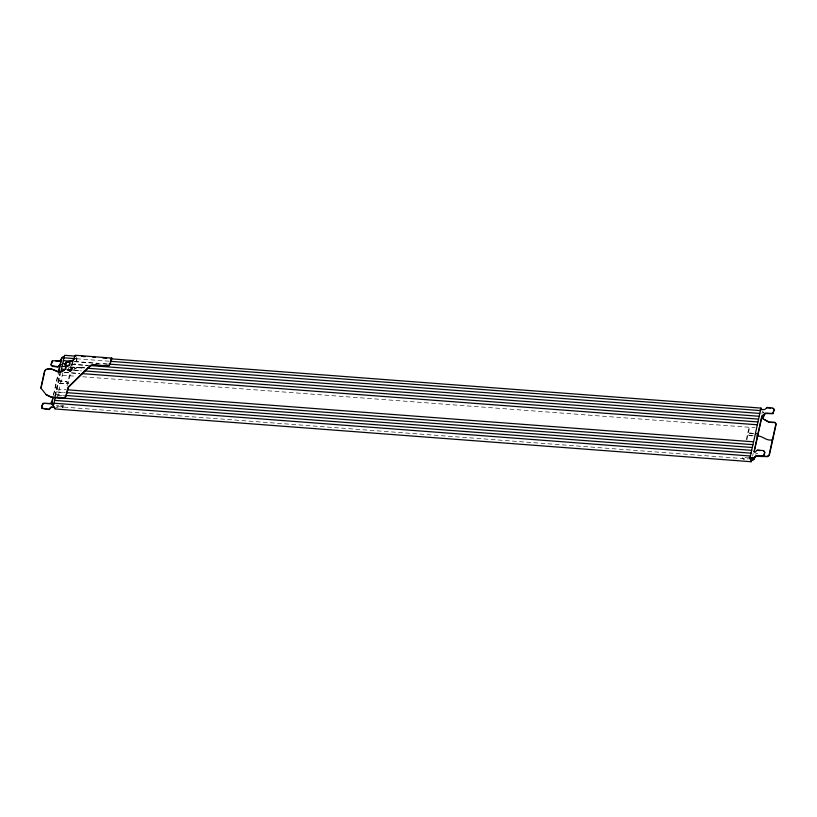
<?xml version="1.0" encoding="UTF-8"?>
<svg xmlns="http://www.w3.org/2000/svg" width="817" height="817" viewBox="0 0 817 817"><rect width="100%" height="100%" fill="white"/><g stroke="black" fill="none" stroke-linecap="round" stroke-linejoin="round"><path stroke-width="0.61" stroke-dasharray="4.08 3.06" d="M69.762 371.235L67.607 369.213L69.762 371.235L71.988 370.326L72.059 367.384L71.13 366.69M72.059 367.384L71.988 370.326M53.442 394.958L58.17 373.44M53.585 395.244L58.313 373.737M54.862 396.061L59.845 373.41M55.005 396.357L59.988 373.696M55.413 396.613L60.509 373.4M57.364 397.716L62.919 372.45M62.827 405.13L62.296 407.54L61.285 405.875L56.332 405.406M67.065 385.818L72.642 360.481M62.929 407.806L63.46 405.395M68.23 383.673L66.933 381.559L56.598 380.61L66.126 381.61L67.597 383.408L57.895 383.234L68.23 383.673L73.54 359.541M746.309 439.597L749.23 426.321M746.922 439.638L749.843 426.372M752.59 456.192L753.213 453.353M761.944 413.606L762.414 411.472M68.005 370.019L68.291 369.049M755.388 454.007L757.032 453.701M57.027 389.015L65.922 389.689M58.548 392.313L64.972 392.732M57.925 395.152L64.349 395.571M69.363 370.428L71.59 369.519M68.475 367.895L69.629 367.527M71.202 365.148L74.919 363.831L76.359 361.502L76.767 358.704M71.345 365.444L75.062 364.127C77.186 361.655 77.768 357.969 75.511 355.344M76.604 358.755L109.641 361.257M74.704 361.502L107.752 364.004M74.378 361.696L98.53 363.524M103.616 363.912L107.425 364.198M71.539 364.147L89.329 365.495M71.212 364.341L87.736 365.597M84.519 367.66L77.339 367.231L71.518 370.336L69.241 370.857L67.648 370.193M84.672 367.956L77.482 367.517L71.661 370.632L69.394 371.143L67.801 370.489M70.916 366.986L84.897 368.038M70.589 367.18L84.57 368.242M67.75 369.631L81.731 370.683M66.157 369.733L81.404 370.887M64.584 372.276L79.831 373.43M64.257 372.47L79.504 373.635M62.368 375.217L76.338 376.28M82.701 376.76L755.02 427.73M753.264 433.429L747.637 433.561L748.923 435.461L753.305 435.961M753.407 433.715C745.604 430.794 748.025 436.962 753.162 435.665M56.404 391.854L65.299 392.528M55.781 394.693L64.676 395.367M749.138 457.928L743.041 457.551L744.42 459.532M56.771 406.539L748.158 458.95M55.576 407.315L58.078 407.499M60.683 405.457L62.194 406.131L62.909 407.581M756.93 453.353L757.492 453.588M762.884 411.87L763.875 412.371M763.027 412.166L764.018 412.656M72.458 368.191L70.701 366.976M743.613 459.593L742.336 457.694M70.364 366.567L71.835 370.458L69.996 371.081L68.546 368.324"/><path stroke-width="1.23" d="M65.186 365.403L66.667 362.35L68.454 361.757M65.319 364.566L65.779 362.431L66.851 361.88L68.005 361.512L69.762 362.728L69.588 365.465L67.372 366.384L65.319 364.566L67.372 366.384M69.588 365.465L69.762 362.728M40.993 388.269L44.435 372.654M41.759 407.377L42.382 404.538L44.251 403.292M51.124 364.791L52.431 361.012M52.921 397.348L51.604 403.322L52.962 405.15M58.436 372.246L61.592 357.897L63.43 356.6M51.747 403.618L53.064 397.634M58.579 372.542L61.735 358.193L63.573 356.886M60.775 372.205L64.553 355.303L76.001 356.161M751.967 459.021L751.16 461.717L749.914 458.357L761.025 408.102L761.985 409.787M754.173 451.954L762.036 416.19L763.997 415.475L765.549 413.484L772.892 413.729L774.189 409.93L772.851 408.051L767.204 407.417L764.641 409.613L760.218 409.419M763.885 414.423L763.088 418.917L769.338 422.103L774.771 422.307L776.15 424.084L769.287 455.314L767.48 456.672L761.352 456.346M754.714 457.071L754.265 459.123L752.416 460.42M764.028 414.719L763.129 418.804L763.915 419.448M764.732 452.23L763.435 456.019L755.98 455.702L754.03 457.877L749.608 457.683M774.097 409.644L772.79 413.433L765.335 413.126L761.893 415.894L754.03 451.668L755.276 452.199L757.226 450.024L763.486 450.637L764.824 452.516L764.201 455.355L762.332 456.601L756.185 456.07L754.275 458.235L749.138 457.928M775.956 423.788L769.093 455.018L767.286 456.376L764.028 456.254M111.909 358.112L75.235 355.262L73.111 360.164L66.524 362.064L65.299 363.432L65.717 368.998L62.255 371.235M111.633 358.03L110.254 363.769L109.161 365.301L107.303 365.853L92.546 364.729L90.319 365.556L68.281 386.962L65.871 395.898L64.451 397.665L51.604 397.133L46.089 394.519M55.219 397.47L53.401 406.039L54.964 408.643M74.694 358.122L73.254 360.45L70.681 361.727M44.69 371.449L45.762 369.887M754.122 458.827L752.273 460.124M60.632 364.739L58.007 367.017L52.359 366.384L51.022 364.505L52.339 360.726L59.661 360.951L61.735 358.745M62.643 363.473L65.186 363.657M62.021 366.312L67.106 366.69M758.493 419.111L87.439 368.232M757.87 421.95L84.274 370.877M752.876 444.652L66.565 392.63M752.253 447.491L65.942 395.469M67.065 365.781L69.292 364.862M50.909 403.721L45.374 403.414M52.37 401.331L50.307 403.527L42.974 403.302L41.667 407.08L42.014 408.418L49.265 409.572L51.267 407.326L54.473 407.509M61.398 371.704C56.261 373.696 53.013 367.119 47.59 369.274M766.795 407.806L770.686 408.091M757.43 450.392L760.198 450.545M59.876 361.318L55.873 360.961M61.193 364.443L59.968 364.637L57.915 366.731L51.277 365.546M774.965 422.603L768.838 422.277L764.518 419.632M81.526 356.375L85.295 356.661M92.821 357.223L95.334 357.417M102.86 357.989L106.629 358.275M110.315 358.765L761.025 408.102M63.889 357.795L75.327 358.663M110.918 361.359L760.361 410.594M63.266 360.634L72.162 361.308M109.018 364.096L759.739 413.433M90.605 365.587L759.116 416.272M61.398 369.151L65.207 369.437M82.374 373.624L757.236 424.779M755.613 433.602L758.105 434.072M756.593 435.921C762.598 435.338 766.469 441.711 772.719 439.699M67.198 389.791L753.499 441.813M55.158 397.532L751.62 450.33M54.525 400.371L750.997 453.169M53.902 403.21L750.374 456.009M54.331 407.223L51.124 407.009L48.55 409.307L41.912 408.132M54.831 408.939L751.303 461.738M111.786 358.673L109.304 365.587L107.446 366.149L92.689 365.025L90.462 365.842L68.424 387.258L66.014 396.194L64.604 397.961L63.062 398.277L51.144 397.236L46.232 394.815L40.85 387.983L44.547 371.153L45.619 369.601C52.737 365.791 59.427 376.606 65.574 368.702L65.84 366.516M51.849 404.344L52.819 404.854M772.943 408.337L773.954 408.878M763.589 450.923L764.589 451.464M68.005 361.512L68.301 362.115M65.779 362.431L66.085 363.034"/></g></svg>
